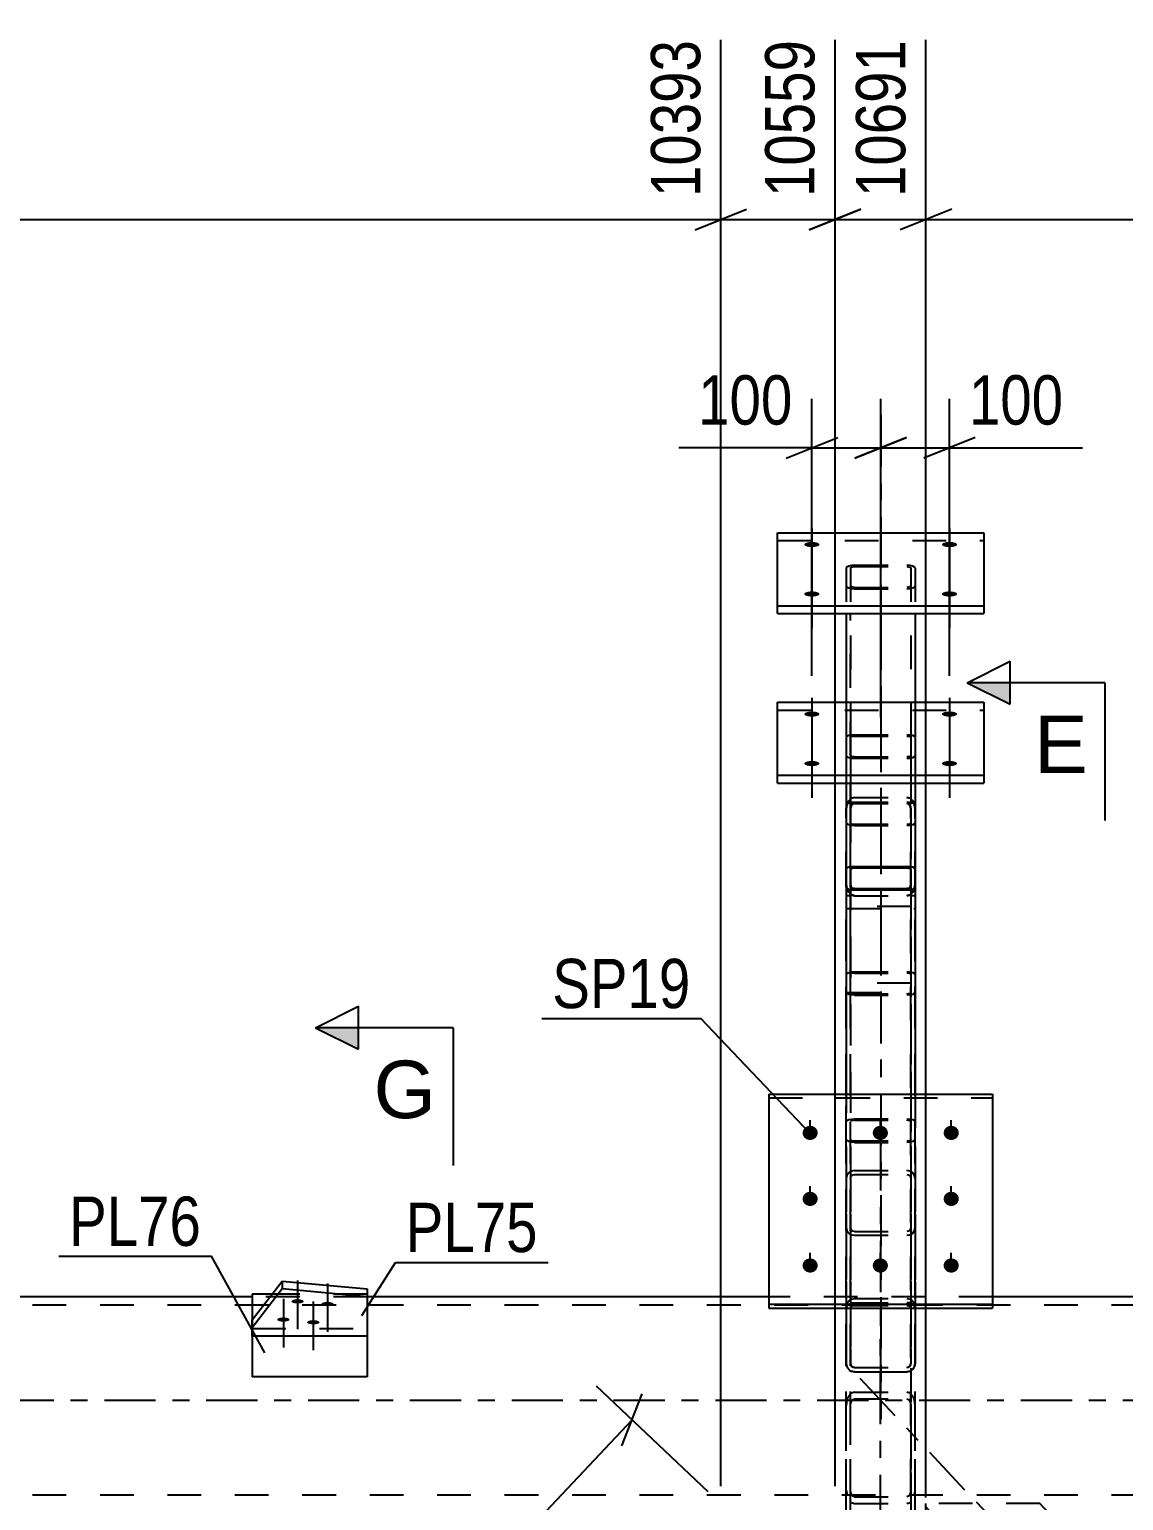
# Model space of a CAD drawing. Header units: millimetres. Extents: x -136 to 1053, y -541 to 300.
# Drawn here: x 333.7 to 397.3, y -5.8 to 79.6 of the extents above; entities that cross this region are included whole.
import ezdxf

# ---------------------------------------------------------------- set-up
doc = ezdxf.new("R2010")
doc.units = ezdxf.units.MM
doc.linetypes.add('DXK_LINE_DOT2', pattern=[3.9198, 1.9599, -1.9599])
doc.linetypes.add('DXK_LINE_DOT3', pattern=[5.9187, 2.979, -0.9799, 0.9799, -0.9799])
doc.styles.add('Arial', font='arial.ttf', dxfattribs={"height": 0.2})
doc.styles.add('Arial Narrow', font='ARIALN.TTF', dxfattribs={"height": 0.2})

# ---------------------------------------------------------------- blocks, each defined once
blk = doc.blocks.new('Part-335479020-4044 - 3964')
at = {"color": 7, "linetype": 'DXK_LINE_DOT3'}
blk.add_line((383.199, -131.6), (383.199, 4), dxfattribs=at)
blk = doc.blocks.new('Part-335479020-9575 - 3964')
at = {"color": 7, "linetype": 'DXK_LINE_DOT3'}
blk.add_line((383.21, 57.226), (383.21, 24.666), dxfattribs=at)
at = {"color": 7, "linetype": 'DXK_LINE_DOT2'}
for p, q in [((381.247, 48.408), (381.21, 48.346)), ((381.21, 48.346), (381.21, 33.547)), ((381.351, 48.462), (381.247, 48.408)), ((381.506, 48.497), (381.351, 48.462)), ((381.45, 48.346), (381.468, 48.377)), ((381.45, 48.346), (381.45, 33.547)), ((381.468, 48.377), (381.52, 48.404)), ((381.69, 48.51), (381.506, 48.497)), ((381.52, 48.404), (381.598, 48.421)), ((381.598, 48.421), (381.69, 48.428)), ((381.69, 48.51), (384.73, 48.51)), ((381.69, 48.428), (384.73, 48.428)), ((384.914, 48.497), (384.73, 48.51)), ((384.73, 48.428), (384.822, 48.421)), ((384.822, 48.421), (384.9, 48.404)), ((384.9, 48.404), (384.952, 48.377)), ((385.069, 48.462), (384.914, 48.497)), ((384.952, 48.377), (384.97, 48.346)), ((384.97, 48.346), (384.97, 45.704)), ((384.97, 48.346), (384.97, 33.547)), ((385.173, 48.408), (385.069, 48.462)), ((385.21, 48.346), (385.173, 48.408)), ((385.21, 48.346), (385.21, 33.547)), ((381.21, 47.308), (381.247, 47.245)), ((381.247, 47.245), (381.351, 47.192)), ((381.351, 47.192), (381.506, 47.157)), ((381.468, 47.277), (381.45, 47.308)), ((381.52, 47.25), (381.468, 47.277)), ((381.506, 47.157), (381.69, 47.144)), ((381.598, 47.232), (381.52, 47.25)), ((381.69, 47.226), (381.598, 47.232)), ((381.69, 47.226), (384.73, 47.226)), ((381.69, 47.144), (384.73, 47.144)), ((384.822, 47.232), (384.73, 47.226)), ((384.73, 47.144), (384.914, 47.157)), ((384.9, 47.25), (384.822, 47.232)), ((384.952, 47.277), (384.9, 47.25)), ((384.914, 47.157), (385.069, 47.192)), ((384.97, 47.308), (384.952, 47.277)), ((385.069, 47.192), (385.173, 47.245)), ((385.173, 47.245), (385.21, 47.308)), ((381.45, 33.547), (381.45, 45.704)), ((381.21, 40.547), (381.21, 33.547)), ((385.21, 40.547), (385.21, 33.547)), ((381.21, 34.584), (381.247, 34.647)), ((381.247, 34.647), (381.351, 34.7)), ((381.351, 34.7), (381.506, 34.736)), ((381.468, 34.616), (381.45, 34.584)), ((381.52, 34.642), (381.468, 34.616)), ((381.506, 34.736), (381.69, 34.748)), ((381.598, 34.66), (381.52, 34.642)), ((381.69, 34.666), (381.598, 34.66)), ((381.69, 34.748), (384.73, 34.748)), ((381.69, 34.666), (384.73, 34.666)), ((384.73, 34.748), (384.914, 34.736)), ((384.822, 34.66), (384.73, 34.666)), ((384.9, 34.642), (384.822, 34.66)), ((384.952, 34.616), (384.9, 34.642)), ((384.914, 34.736), (385.069, 34.7)), ((384.97, 34.584), (384.952, 34.616)), ((385.069, 34.7), (385.174, 34.647)), ((385.174, 34.647), (385.21, 34.584)), ((381.247, 33.484), (381.21, 33.547)), ((381.351, 33.431), (381.247, 33.484)), ((381.506, 33.395), (381.351, 33.431)), ((381.45, 33.547), (381.468, 33.515)), ((381.468, 33.515), (381.52, 33.489)), ((381.69, 33.383), (381.506, 33.395)), ((381.52, 33.489), (381.598, 33.471)), ((381.598, 33.471), (381.69, 33.465)), ((381.69, 33.465), (384.73, 33.465)), ((381.69, 33.383), (384.73, 33.383)), ((384.73, 33.465), (384.822, 33.471)), ((384.914, 33.395), (384.73, 33.383)), ((384.822, 33.471), (384.9, 33.489)), ((384.9, 33.489), (384.952, 33.515)), ((385.069, 33.431), (384.914, 33.395)), ((384.952, 33.515), (384.97, 33.547)), ((385.174, 33.484), (385.069, 33.431)), ((385.21, 33.547), (385.174, 33.484))]:
    blk.add_line(p, q, dxfattribs=at)
at = {"color": 2, "linetype": 'Continuous'}
for p, q in [((381.21, 45.704), (381.21, 40.547)), ((385.21, 45.704), (385.21, 40.547))]:
    blk.add_line(p, q, dxfattribs=at)
blk = doc.blocks.new('Part-335479020-4213 - 3964')
at = {"color": 2, "linetype": 'Continuous'}
for p, q in [((376.71, 17.788), (389.71, 17.788)), ((376.71, 17.788), (376.71, 5.353)), ((389.71, 17.788), (389.71, 5.353)), ((376.71, 5.572), (389.71, 5.572)), ((376.71, 5.353), (389.71, 5.353))]:
    blk.add_line(p, q, dxfattribs=at)
at = {"color": 7, "linetype": 'DXK_LINE_DOT2'}
blk.add_line((376.71, 17.569), (389.71, 17.569), dxfattribs=at)
blk = doc.blocks.new('Part-335479020-4099 - 3964')
at = {"color": 7, "linetype": 'DXK_LINE_DOT3'}
blk.add_line((381.991, 1.285), (448.238, -69.158), dxfattribs=at)
at = {"color": 2, "linetype": 'Continuous'}
for p, q in [((385.839, -6.661), (385.839, -6)), ((439.575, -63.8), (385.839, -6.661)), ((443.199, -59.946), (392.466, -6)), ((442.76, -60.414), (439.575, -63.8)), ((443.071, -60.083), (442.76, -60.414)), ((443.199, -59.946), (443.071, -60.083))]:
    blk.add_line(p, q, dxfattribs=at)
at = {"color": 7, "linetype": 'DXK_LINE_DOT2'}
for p, q in [((392.466, -6), (385.839, -6)), ((439.795, -63.566), (385.839, -6.194)), ((442.98, -60.18), (392.027, -6)), ((442.928, -60.235), (442.76, -60.414)), ((443.071, -60.083), (442.98, -60.18)), ((439.795, -63.566), (439.812, -63.549))]:
    blk.add_line(p, q, dxfattribs=at)
blk = doc.blocks.new('Part-335479020-4215 - 3964')
at = {"color": 7, "linetype": 'DXK_LINE_DOT3'}
blk.add_line((383.21, 35.585), (383.21, -1.101), dxfattribs=at)
at = {"color": 7, "linetype": 'DXK_LINE_DOT2'}
for p, q in [((381.21, 34.335), (381.247, 34.598)), ((381.21, 34.335), (381.21, 2.157)), ((381.247, 34.598), (381.351, 34.82)), ((381.351, 34.82), (381.506, 34.969)), ((381.468, 34.467), (381.45, 34.335)), ((381.45, 34.335), (381.45, 2.157)), ((381.52, 34.578), (381.468, 34.467)), ((381.506, 34.969), (381.69, 35.021)), ((381.598, 34.652), (381.52, 34.578)), ((381.69, 34.678), (381.598, 34.652)), ((381.69, 35.021), (384.73, 35.021)), ((381.69, 34.678), (384.73, 34.678)), ((384.73, 35.021), (384.914, 34.969)), ((384.822, 34.652), (384.73, 34.678)), ((384.9, 34.578), (384.822, 34.652)), ((384.952, 34.467), (384.9, 34.578)), ((384.914, 34.969), (385.069, 34.82)), ((384.97, 34.335), (384.952, 34.467)), ((384.97, 34.335), (384.97, 2.157)), ((385.069, 34.82), (385.173, 34.598)), ((385.173, 34.598), (385.21, 34.335)), ((385.21, 34.335), (385.21, 2.157)), ((381.247, 29.731), (381.21, 29.994)), ((381.45, 29.994), (381.468, 29.863)), ((384.952, 29.863), (384.97, 29.994)), ((385.21, 29.994), (385.173, 29.731)), ((381.351, 29.509), (381.247, 29.731)), ((381.506, 29.36), (381.351, 29.509)), ((381.468, 29.863), (381.52, 29.751)), ((381.69, 29.308), (381.506, 29.36)), ((381.52, 29.751), (381.598, 29.677)), ((381.598, 29.677), (381.69, 29.651)), ((381.69, 29.651), (384.73, 29.651)), ((381.69, 29.308), (384.73, 29.308)), ((384.73, 29.651), (384.822, 29.677)), ((384.914, 29.36), (384.73, 29.308)), ((384.822, 29.677), (384.9, 29.751)), ((384.9, 29.751), (384.952, 29.863)), ((385.069, 29.509), (384.914, 29.36)), ((385.173, 29.731), (385.069, 29.509)), ((381.21, 5.321), (381.239, 5.447)), ((381.239, 5.447), (381.247, 5.472)), ((381.247, 5.472), (381.351, 5.579)), ((381.351, 5.579), (381.506, 5.649)), ((381.45, 5.321), (381.468, 5.399)), ((381.468, 5.399), (381.505, 5.447)), ((381.505, 5.447), (381.52, 5.462)), ((381.506, 5.649), (381.69, 5.666)), ((381.52, 5.462), (381.598, 5.498)), ((381.598, 5.498), (381.69, 5.511)), ((381.69, 5.666), (384.73, 5.666)), ((381.69, 5.511), (384.73, 5.511)), ((384.914, 5.649), (384.73, 5.666)), ((384.73, 5.511), (384.822, 5.498)), ((384.822, 5.498), (384.9, 5.462)), ((384.915, 5.447), (384.9, 5.462)), ((385.069, 5.579), (384.914, 5.649)), ((384.952, 5.399), (384.915, 5.447)), ((384.97, 5.321), (384.952, 5.399)), ((385.173, 5.472), (385.069, 5.579)), ((385.181, 5.447), (385.173, 5.472)), ((385.21, 5.321), (385.181, 5.447)), ((381.21, 2.157), (381.247, 1.962)), ((381.468, 2.06), (381.45, 2.157)), ((381.52, 1.977), (381.468, 2.06)), ((381.598, 1.921), (381.52, 1.977)), ((381.69, 1.902), (381.598, 1.921)), ((381.69, 1.902), (384.73, 1.902)), ((384.822, 1.921), (384.73, 1.902)), ((384.9, 1.977), (384.822, 1.921)), ((384.952, 2.06), (384.9, 1.977)), ((384.97, 2.157), (384.952, 2.06)), ((385.173, 1.962), (385.21, 2.157)), ((381.506, 1.685), (381.69, 1.647)), ((381.69, 1.647), (384.73, 1.647)), ((384.73, 1.647), (384.914, 1.685))]:
    blk.add_line(p, q, dxfattribs=at)
for centre, start, end in [((381.711, 2.138), 200.75832, 245.68005), ((384.709, 2.138), 294.31995, 339.24168)]:
    blk.add_arc(centre, 0.496, start, end, dxfattribs=at)
blk = doc.blocks.new('Part-335479020-4226 - 3964')
at = {"color": 7, "linetype": 'DXK_LINE_DOT2'}
for p, q in [((381.247, 34.598), (381.21, 34.335)), ((381.21, -103.377), (381.21, 34.335)), ((381.351, 34.82), (381.247, 34.598)), ((381.506, 34.969), (381.351, 34.82)), ((381.45, 34.335), (381.468, 34.467)), ((381.45, -103.377), (381.45, 34.335)), ((381.468, 34.467), (381.52, 34.578)), ((381.69, 35.021), (381.506, 34.969)), ((381.52, 34.578), (381.598, 34.652)), ((381.598, 34.652), (381.69, 34.678)), ((381.69, 35.021), (384.73, 35.021)), ((381.69, 34.678), (384.73, 34.678)), ((384.914, 34.969), (384.73, 35.021)), ((384.73, 34.678), (384.822, 34.652)), ((384.822, 34.652), (384.9, 34.578)), ((384.9, 34.578), (384.952, 34.467)), ((385.069, 34.82), (384.914, 34.969)), ((384.952, 34.467), (384.97, 34.335)), ((384.97, -103.377), (384.97, 34.335)), ((385.173, 34.598), (385.069, 34.82)), ((385.21, 34.335), (385.173, 34.598)), ((385.21, -103.377), (385.21, 34.335)), ((381.21, 29.994), (381.247, 29.731)), ((381.468, 29.863), (381.45, 29.994)), ((384.97, 29.994), (384.952, 29.863)), ((385.173, 29.731), (385.21, 29.994)), ((381.247, 29.731), (381.351, 29.509)), ((381.351, 29.509), (381.506, 29.36)), ((381.52, 29.751), (381.468, 29.863)), ((381.506, 29.36), (381.69, 29.308)), ((381.598, 29.677), (381.52, 29.751)), ((381.69, 29.651), (381.598, 29.677)), ((381.69, 29.651), (384.73, 29.651)), ((381.69, 29.308), (384.73, 29.308)), ((384.822, 29.677), (384.73, 29.651)), ((384.73, 29.308), (384.914, 29.36)), ((384.9, 29.751), (384.822, 29.677)), ((384.952, 29.863), (384.9, 29.751)), ((384.914, 29.36), (385.069, 29.509)), ((385.069, 29.509), (385.173, 29.731))]:
    blk.add_line(p, q, dxfattribs=at)
blk = doc.blocks.new('Part-335479020-4231 - 3964')
at = {"color": 7, "linetype": 'DXK_LINE_DOT3'}
blk.add_line((383.21, 0.355), (383.21, 14.881), dxfattribs=at)
at = {"color": 7, "linetype": 'DXK_LINE_DOT2'}
for p, q in [((381.247, 13.062), (381.21, 12.889)), ((381.21, 12.889), (381.21, 5.353)), ((381.351, 13.208), (381.247, 13.062)), ((381.506, 13.306), (381.351, 13.208)), ((381.45, 12.889), (381.468, 12.975)), ((381.45, 12.889), (381.45, 2.157)), ((381.468, 12.975), (381.52, 13.049)), ((381.69, 13.34), (381.506, 13.306)), ((381.52, 13.049), (381.598, 13.097)), ((381.598, 13.097), (381.69, 13.115)), ((381.69, 13.34), (384.73, 13.34)), ((381.69, 13.115), (384.73, 13.115)), ((384.914, 13.306), (384.73, 13.34)), ((384.73, 13.115), (384.822, 13.097)), ((384.822, 13.097), (384.9, 13.049)), ((384.9, 13.049), (384.952, 12.975)), ((385.069, 13.208), (384.914, 13.306)), ((384.952, 12.975), (384.97, 12.889)), ((384.97, 12.889), (384.97, 2.157)), ((385.173, 13.062), (385.069, 13.208)), ((385.21, 12.889), (385.173, 13.062)), ((385.21, 12.889), (385.21, 5.353)), ((381.21, 10.032), (381.247, 9.86)), ((381.247, 9.86), (381.351, 9.713)), ((381.351, 9.713), (381.506, 9.616)), ((381.468, 9.946), (381.45, 10.032)), ((381.52, 9.873), (381.468, 9.946)), ((381.506, 9.616), (381.69, 9.581)), ((381.598, 9.824), (381.52, 9.873)), ((381.69, 9.807), (381.598, 9.824)), ((381.69, 9.807), (384.73, 9.807)), ((381.69, 9.581), (384.73, 9.581)), ((384.822, 9.824), (384.73, 9.807)), ((384.73, 9.581), (384.914, 9.616)), ((384.9, 9.873), (384.822, 9.824)), ((384.952, 9.946), (384.9, 9.873)), ((384.914, 9.616), (385.069, 9.713)), ((384.97, 10.032), (384.952, 9.946)), ((385.069, 9.713), (385.173, 9.86)), ((385.173, 9.86), (385.21, 10.032)), ((381.21, 5.392), (381.247, 5.588)), ((381.468, 5.49), (381.45, 5.392)), ((381.52, 5.573), (381.468, 5.49)), ((381.506, 5.864), (381.69, 5.903)), ((381.598, 5.628), (381.52, 5.573)), ((381.69, 5.648), (381.598, 5.628)), ((381.69, 5.903), (384.73, 5.903)), ((381.69, 5.648), (384.73, 5.648)), ((384.73, 5.903), (384.914, 5.864)), ((384.822, 5.628), (384.73, 5.648)), ((384.9, 5.573), (384.822, 5.628)), ((384.952, 5.49), (384.9, 5.573)), ((384.97, 5.392), (384.952, 5.49)), ((385.173, 5.588), (385.21, 5.392)), ((381.45, 2.157), (381.468, 2.06)), ((381.468, 2.06), (381.52, 1.977)), ((381.52, 1.977), (381.598, 1.921)), ((381.598, 1.921), (381.69, 1.902)), ((381.69, 1.902), (384.73, 1.902)), ((384.73, 1.902), (384.822, 1.921)), ((384.822, 1.921), (384.9, 1.977)), ((384.9, 1.977), (384.952, 2.06)), ((384.952, 2.06), (384.97, 2.157))]:
    blk.add_line(p, q, dxfattribs=at)
at = {"color": 2, "linetype": 'Continuous'}
for p, q in [((381.21, 5.353), (381.21, 2.157)), ((385.21, 5.353), (385.21, 2.157)), ((381.247, 1.962), (381.21, 2.157)), ((385.21, 2.157), (385.173, 1.962)), ((381.69, 1.647), (381.506, 1.685)), ((381.69, 1.647), (384.73, 1.647)), ((384.914, 1.685), (384.73, 1.647))]:
    blk.add_line(p, q, dxfattribs=at)
at = {"color": 7, "linetype": 'DXK_LINE_DOT2'}
for centre, start, end in [((381.711, 5.412), 114.31996, 159.24168), ((384.709, 5.412), 20.75832, 65.68004)]:
    blk.add_arc(centre, 0.496, start, end, dxfattribs=at)
at = {"color": 2, "linetype": 'Continuous'}
for centre, start, end in [((381.711, 2.138), 200.75832, 245.68004), ((384.709, 2.138), 294.31996, 339.24168)]:
    blk.add_arc(centre, 0.496, start, end, dxfattribs=at)
blk = doc.blocks.new('Part-335479020-9576 - 3964')
at = {"color": 2, "linetype": 'Continuous'}
for p, q in [((377.21, 45.704), (377.21, 50.397)), ((377.21, 50.397), (389.21, 50.397)), ((389.21, 50.397), (389.21, 45.704)), ((377.21, 46.155), (389.21, 46.155)), ((377.21, 45.704), (389.21, 45.704))]:
    blk.add_line(p, q, dxfattribs=at)
at = {"color": 7, "linetype": 'DXK_LINE_DOT2'}
blk.add_line((377.21, 49.946), (389.21, 49.946), dxfattribs=at)
blk = doc.blocks.new('Part-335479020-9571 - 3964')
at = {"color": 7, "linetype": 'DXK_LINE_DOT3'}
blk.add_line((383.21, 47.376), (383.21, 14.816), dxfattribs=at)
at = {"color": 7, "linetype": 'DXK_LINE_DOT2'}
for p, q in [((381.247, 38.558), (381.21, 38.496)), ((381.21, 38.496), (381.21, 23.697)), ((381.351, 38.611), (381.247, 38.558)), ((381.506, 38.647), (381.351, 38.611)), ((381.45, 38.496), (381.468, 38.527)), ((381.45, 38.496), (381.45, 23.697)), ((381.468, 38.527), (381.52, 38.554)), ((381.69, 38.659), (381.506, 38.647)), ((381.52, 38.554), (381.598, 38.571)), ((381.598, 38.571), (381.69, 38.578)), ((381.69, 38.659), (384.73, 38.659)), ((381.69, 38.578), (384.73, 38.578)), ((384.914, 38.647), (384.73, 38.659)), ((384.73, 38.578), (384.822, 38.571)), ((384.822, 38.571), (384.9, 38.554)), ((384.9, 38.554), (384.952, 38.527)), ((385.069, 38.611), (384.914, 38.647)), ((384.952, 38.527), (384.97, 38.496)), ((384.97, 38.496), (384.97, 37.319)), ((385.173, 38.558), (385.069, 38.611)), ((385.21, 38.496), (385.173, 38.558)), ((385.21, 38.496), (385.21, 23.697)), ((381.21, 37.458), (381.247, 37.395)), ((381.247, 37.395), (381.351, 37.342)), ((381.351, 37.342), (381.506, 37.307)), ((381.468, 37.427), (381.45, 37.458)), ((381.52, 37.4), (381.468, 37.427)), ((381.506, 37.307), (381.69, 37.294)), ((381.598, 37.382), (381.52, 37.4)), ((381.69, 37.376), (381.598, 37.382)), ((381.69, 37.376), (384.73, 37.376)), ((381.69, 37.294), (384.73, 37.294)), ((384.822, 37.382), (384.73, 37.376)), ((384.73, 37.294), (384.914, 37.307)), ((384.9, 37.4), (384.822, 37.382)), ((384.952, 37.427), (384.9, 37.4)), ((384.914, 37.307), (385.069, 37.342)), ((384.97, 37.458), (384.952, 37.427)), ((384.97, 37.319), (384.97, 23.697)), ((385.069, 37.342), (385.173, 37.395)), ((385.173, 37.395), (385.21, 37.458)), ((381.45, 23.697), (381.45, 35.854)), ((381.21, 30.844), (381.21, 23.697)), ((385.21, 30.844), (385.21, 23.697)), ((381.21, 24.734), (381.247, 24.797)), ((381.247, 24.797), (381.351, 24.85)), ((381.351, 24.85), (381.506, 24.886)), ((381.52, 24.792), (381.468, 24.766)), ((381.506, 24.886), (381.69, 24.898)), ((381.598, 24.81), (381.52, 24.792)), ((381.69, 24.816), (381.598, 24.81)), ((381.69, 24.898), (384.73, 24.898)), ((381.69, 24.816), (384.73, 24.816)), ((384.73, 24.898), (384.914, 24.886)), ((384.822, 24.81), (384.73, 24.816)), ((384.9, 24.792), (384.822, 24.81)), ((384.952, 24.766), (384.9, 24.792)), ((384.914, 24.886), (385.069, 24.85)), ((385.069, 24.85), (385.174, 24.797)), ((385.174, 24.797), (385.21, 24.734)), ((381.468, 24.766), (381.45, 24.734)), ((384.97, 24.734), (384.952, 24.766)), ((381.247, 23.634), (381.21, 23.697)), ((381.351, 23.581), (381.247, 23.634)), ((381.506, 23.545), (381.351, 23.581)), ((381.45, 23.697), (381.468, 23.665)), ((381.468, 23.665), (381.52, 23.639)), ((381.69, 23.533), (381.506, 23.545)), ((381.52, 23.639), (381.598, 23.621)), ((381.598, 23.621), (381.69, 23.615)), ((381.69, 23.615), (384.73, 23.615)), ((381.69, 23.533), (384.73, 23.533)), ((384.73, 23.615), (384.822, 23.621)), ((384.914, 23.545), (384.73, 23.533)), ((384.822, 23.621), (384.9, 23.639)), ((384.9, 23.639), (384.952, 23.665)), ((385.069, 23.581), (384.914, 23.545)), ((384.952, 23.665), (384.97, 23.697)), ((385.174, 23.634), (385.069, 23.581)), ((385.21, 23.697), (385.174, 23.634))]:
    blk.add_line(p, q, dxfattribs=at)
at = {"color": 2, "linetype": 'Continuous'}
for p, q in [((381.21, 35.854), (381.21, 30.844)), ((385.21, 35.854), (385.21, 30.844))]:
    blk.add_line(p, q, dxfattribs=at)
blk = doc.blocks.new('Part-335479020-4304 - 3964')
at = {"color": 2, "linetype": 'Continuous'}
for p, q in [((346.676, 6), (179.743, 6)), ((376.71, 6), (353.361, 6)), ((413.058, 6), (389.71, 6))]:
    blk.add_line(p, q, dxfattribs=at)
at = {"color": 7, "linetype": 'DXK_LINE_DOT2'}
for p, q in [((353.361, 6), (346.676, 6)), ((389.71, 6), (376.71, 6)), ((637.699, 5.52), (12.56, 5.52)), ((637.699, -5.52), (12.56, -5.52))]:
    blk.add_line(p, q, dxfattribs=at)
at = {"color": 7, "linetype": 'DXK_LINE_DOT3'}
blk.add_line((12.56, 0), (637.699, 0), dxfattribs=at)
blk = doc.blocks.new('Bolt-335479020-4426 - 3964')
at = {"linetype": 'Continuous'}
for points in [[(379.11, 15.119), (379.019, 15.128), (378.931, 15.155), (378.851, 15.198), (378.783, 15.256), (378.729, 15.326), (378.692, 15.405), (378.672, 15.489), (378.672, 15.576), (378.692, 15.66), (378.729, 15.739), (378.783, 15.809), (378.851, 15.867), (378.931, 15.91), (379.019, 15.937), (379.11, 15.946), (379.201, 15.937), (379.289, 15.91), (379.369, 15.867), (379.437, 15.809), (379.491, 15.739), (379.528, 15.66), (379.548, 15.576), (379.548, 15.489), (379.528, 15.405), (379.491, 15.326), (379.437, 15.256), (379.369, 15.198), (379.289, 15.155), (379.201, 15.128)], [(383.19, 15.119), (383.099, 15.128), (383.011, 15.155), (382.931, 15.198), (382.863, 15.256), (382.809, 15.326), (382.772, 15.405), (382.752, 15.489), (382.752, 15.576), (382.772, 15.66), (382.809, 15.739), (382.863, 15.809), (382.931, 15.867), (383.011, 15.91), (383.099, 15.937), (383.19, 15.946), (383.281, 15.937), (383.369, 15.91), (383.449, 15.867), (383.517, 15.809), (383.571, 15.739), (383.608, 15.66), (383.628, 15.576), (383.628, 15.489), (383.608, 15.405), (383.571, 15.326), (383.517, 15.256), (383.449, 15.198), (383.369, 15.155), (383.281, 15.128)], [(387.31, 15.119), (387.219, 15.128), (387.131, 15.155), (387.051, 15.198), (386.983, 15.256), (386.929, 15.326), (386.892, 15.405), (386.872, 15.489), (386.872, 15.576), (386.892, 15.66), (386.929, 15.739), (386.983, 15.809), (387.051, 15.867), (387.131, 15.91), (387.219, 15.937), (387.31, 15.946), (387.401, 15.937), (387.489, 15.91), (387.569, 15.867), (387.637, 15.809), (387.691, 15.739), (387.728, 15.66), (387.748, 15.576), (387.748, 15.489), (387.728, 15.405), (387.691, 15.326), (387.637, 15.256), (387.569, 15.198), (387.489, 15.155), (387.401, 15.128)], [(379.11, 11.285), (379.019, 11.294), (378.931, 11.321), (378.851, 11.364), (378.783, 11.422), (378.729, 11.492), (378.692, 11.571), (378.672, 11.655), (378.672, 11.742), (378.692, 11.826), (378.729, 11.905), (378.783, 11.975), (378.851, 12.033), (378.931, 12.076), (379.019, 12.103), (379.11, 12.112), (379.201, 12.103), (379.289, 12.076), (379.369, 12.033), (379.437, 11.975), (379.491, 11.905), (379.528, 11.826), (379.548, 11.742), (379.548, 11.655), (379.528, 11.571), (379.491, 11.492), (379.437, 11.422), (379.369, 11.364), (379.289, 11.321), (379.201, 11.294)], [(387.31, 11.285), (387.219, 11.294), (387.131, 11.321), (387.051, 11.364), (386.983, 11.422), (386.929, 11.492), (386.892, 11.571), (386.872, 11.655), (386.872, 11.742), (386.892, 11.826), (386.929, 11.905), (386.983, 11.975), (387.051, 12.033), (387.131, 12.076), (387.219, 12.103), (387.31, 12.112), (387.401, 12.103), (387.489, 12.076), (387.569, 12.033), (387.637, 11.975), (387.691, 11.905), (387.728, 11.826), (387.748, 11.742), (387.748, 11.655), (387.728, 11.571), (387.691, 11.492), (387.637, 11.422), (387.569, 11.364), (387.489, 11.321), (387.401, 11.294)], [(379.11, 7.413), (379.019, 7.422), (378.931, 7.449), (378.851, 7.492), (378.783, 7.55), (378.729, 7.62), (378.692, 7.699), (378.672, 7.784), (378.672, 7.87), (378.692, 7.955), (378.729, 8.034), (378.783, 8.104), (378.851, 8.161), (378.931, 8.205), (379.019, 8.231), (379.11, 8.24), (379.201, 8.231), (379.289, 8.205), (379.369, 8.161), (379.437, 8.104), (379.491, 8.034), (379.528, 7.955), (379.548, 7.87), (379.548, 7.784), (379.528, 7.699), (379.491, 7.62), (379.437, 7.55), (379.369, 7.492), (379.289, 7.449), (379.201, 7.422)], [(383.19, 7.413), (383.099, 7.422), (383.011, 7.449), (382.931, 7.492), (382.863, 7.55), (382.809, 7.62), (382.772, 7.699), (382.752, 7.784), (382.752, 7.87), (382.772, 7.955), (382.809, 8.034), (382.863, 8.104), (382.931, 8.161), (383.011, 8.205), (383.099, 8.231), (383.19, 8.24), (383.281, 8.231), (383.369, 8.205), (383.449, 8.161), (383.517, 8.104), (383.571, 8.034), (383.608, 7.955), (383.628, 7.87), (383.628, 7.784), (383.608, 7.699), (383.571, 7.62), (383.517, 7.55), (383.449, 7.492), (383.369, 7.449), (383.281, 7.422)], [(387.31, 7.413), (387.219, 7.422), (387.131, 7.449), (387.051, 7.492), (386.983, 7.55), (386.929, 7.62), (386.892, 7.699), (386.872, 7.784), (386.872, 7.87), (386.892, 7.955), (386.929, 8.034), (386.983, 8.104), (387.051, 8.161), (387.131, 8.205), (387.219, 8.231), (387.31, 8.24), (387.401, 8.231), (387.489, 8.205), (387.569, 8.161), (387.637, 8.104), (387.691, 8.034), (387.728, 7.955), (387.748, 7.87), (387.748, 7.784), (387.728, 7.699), (387.691, 7.62), (387.637, 7.55), (387.569, 7.492), (387.489, 7.449), (387.401, 7.422)]]:
    blk.add_hatch(color=1, dxfattribs=at).paths.add_polyline_path(points)
at = {"color": 1, "linetype": 'Continuous'}
for p, q in [((379.11, 15.136), (379.11, 16.271)), ((383.19, 15.136), (383.19, 16.271)), ((387.31, 15.136), (387.31, 16.271)), ((379.11, 11.302), (379.11, 12.437)), ((387.31, 11.302), (387.31, 12.437)), ((379.11, 7.43), (379.11, 8.566)), ((383.19, 7.43), (383.19, 8.566)), ((387.31, 7.43), (387.31, 8.566))]:
    blk.add_line(p, q, dxfattribs=at)
blk = doc.blocks.new('Part-335479020-4419 - 3964')
at = {"color": 2, "linetype": 'Continuous'}
for p, q in [((346.676, 4.666), (348.424, 6.913)), ((348.424, 6.913), (353.361, 6.463)), ((348.424, 6.913), (348.424, 6.462)), ((348.424, 6.462), (346.676, 4.214)), ((353.361, 6.012), (348.424, 6.462)), ((353.361, 6.463), (353.361, 3.717)), ((346.676, 3.717), (346.676, 4.666)), ((353.361, 3.717), (346.676, 3.717))]:
    blk.add_line(p, q, dxfattribs=at)
at = {"color": 7, "linetype": 'DXK_LINE_DOT2'}
blk.add_line((346.676, 4.168), (353.361, 4.168), dxfattribs=at)
blk = doc.blocks.new('Bolt-335479020-4444 - 3964')
at = {"linetype": 'Continuous'}
for points in [[(349.315, 5.867), (349.389, 5.864), (349.461, 5.856), (349.526, 5.844), (349.582, 5.826), (349.626, 5.806), (349.657, 5.782), (349.673, 5.757), (349.673, 5.731), (349.657, 5.706), (349.626, 5.682), (349.582, 5.662), (349.526, 5.644), (349.461, 5.632), (349.389, 5.624), (349.315, 5.621), (349.24, 5.624), (349.168, 5.632), (349.103, 5.644), (349.047, 5.662), (349.003, 5.682), (348.972, 5.706), (348.957, 5.731), (348.957, 5.757), (348.972, 5.782), (349.003, 5.806), (349.047, 5.826), (349.103, 5.844), (349.168, 5.856), (349.24, 5.864)], [(351.054, 5.709), (351.129, 5.706), (351.2, 5.698), (351.266, 5.685), (351.322, 5.668), (351.366, 5.647), (351.396, 5.624), (351.412, 5.599), (351.412, 5.573), (351.396, 5.548), (351.366, 5.524), (351.322, 5.503), (351.266, 5.486), (351.2, 5.473), (351.129, 5.465), (351.054, 5.463), (350.979, 5.465), (350.908, 5.473), (350.842, 5.486), (350.787, 5.503), (350.742, 5.524), (350.712, 5.548), (350.696, 5.573), (350.696, 5.599), (350.712, 5.624), (350.742, 5.647), (350.787, 5.668), (350.842, 5.685), (350.908, 5.698), (350.979, 5.706)], [(348.492, 4.809), (348.567, 4.807), (348.638, 4.799), (348.703, 4.786), (348.759, 4.769), (348.804, 4.748), (348.834, 4.724), (348.85, 4.699), (348.85, 4.673), (348.834, 4.648), (348.804, 4.625), (348.759, 4.604), (348.703, 4.587), (348.638, 4.574), (348.567, 4.566), (348.492, 4.563), (348.417, 4.566), (348.345, 4.574), (348.28, 4.587), (348.224, 4.604), (348.18, 4.625), (348.149, 4.648), (348.134, 4.673), (348.134, 4.699), (348.149, 4.724), (348.18, 4.748), (348.224, 4.769), (348.28, 4.786), (348.345, 4.799), (348.417, 4.807)], [(350.231, 4.651), (350.306, 4.648), (350.378, 4.641), (350.443, 4.628), (350.499, 4.61), (350.543, 4.59), (350.574, 4.566), (350.589, 4.541), (350.589, 4.515), (350.574, 4.49), (350.543, 4.466), (350.499, 4.446), (350.443, 4.428), (350.378, 4.416), (350.306, 4.408), (350.231, 4.405), (350.156, 4.408), (350.085, 4.416), (350.02, 4.428), (349.964, 4.446), (349.92, 4.466), (349.889, 4.49), (349.873, 4.515), (349.873, 4.541), (349.889, 4.566), (349.92, 4.59), (349.964, 4.61), (350.02, 4.628), (350.085, 4.641), (350.156, 4.648)]]:
    blk.add_hatch(color=1, dxfattribs=at).paths.add_polyline_path(points)
at = {"color": 1, "linetype": 'Continuous'}
for p, q in [((349.315, 6.947), (349.315, 4.128)), ((351.054, 6.789), (351.054, 3.969)), ((348.492, 5.889), (348.492, 3.07)), ((350.231, 5.731), (350.231, 2.912))]:
    blk.add_line(p, q, dxfattribs=at)
blk = doc.blocks.new('Part-335479020-4452 - 3964')
at = {"color": 7, "linetype": 'DXK_LINE_DOT2'}
for p, q in [((381.21, -127.353), (381.21, 29.308)), ((381.45, 29.308), (381.21, 29.308)), ((381.45, -127.353), (381.45, 29.308)), ((384.97, 29.308), (384.97, -127.353)), ((385.21, 29.308), (384.97, 29.308)), ((385.21, -127.353), (385.21, 29.308)), ((381.21, 28.567), (385.21, 28.567)), ((384.97, 28.687), (381.45, 28.687)), ((384.97, 24.232), (381.45, 24.232)), ((381.21, 23.696), (385.21, 23.696))]:
    blk.add_line(p, q, dxfattribs=at)
blk = doc.blocks.new('Part-335479020-4468 - 3964')
at = {"color": 2, "linetype": 'Continuous'}
for p, q in [((347.835, 6.155), (346.676, 6.155)), ((346.676, 6.155), (346.676, 4.666)), ((346.676, 3.717), (346.676, 1.355)), ((353.361, 3.717), (353.361, 1.355)), ((353.361, 1.355), (346.676, 1.355))]:
    blk.add_line(p, q, dxfattribs=at)
at = {"color": 7, "linetype": 'DXK_LINE_DOT2'}
for p, q in [((353.361, 6.155), (347.835, 6.155)), ((353.361, 6.155), (353.361, 3.717)), ((346.676, 4.666), (346.676, 3.717))]:
    blk.add_line(p, q, dxfattribs=at)
blk = doc.blocks.new('Part-335479020-4478 - 3964')
at = {"color": 7, "linetype": 'DXK_LINE_DOT2'}
for p, q in [((381.69, 0.469), (381.506, 0.41)), ((381.598, 0.051), (381.69, 0.081)), ((381.69, 0.469), (384.73, 0.469)), ((381.69, 0.081), (384.73, 0.081)), ((384.914, 0.41), (384.73, 0.469)), ((384.73, 0.081), (384.822, 0.051)), ((381.247, -0.01), (381.21, -0.307)), ((381.21, -49.984), (381.21, -0.307)), ((381.45, -0.307), (381.468, -0.159)), ((381.45, -49.631), (381.45, -0.307)), ((384.952, -0.159), (384.97, -0.307)), ((384.97, -0.307), (384.97, -49.631)), ((385.21, -0.307), (385.173, -0.01)), ((385.21, -49.984), (385.21, -0.307)), ((381.21, -5.224), (381.233, -5.407)), ((381.233, -5.407), (381.247, -5.521)), ((381.468, -5.373), (381.45, -5.224)), ((381.506, -5.942), (381.69, -6.001)), ((381.69, -5.613), (381.598, -5.583)), ((381.69, -5.613), (384.73, -5.613)), ((384.822, -5.583), (384.73, -5.613)), ((384.73, -6.001), (384.914, -5.942)), ((384.97, -5.224), (384.952, -5.373)), ((385.173, -5.521), (385.188, -5.407)), ((385.188, -5.407), (385.21, -5.224)), ((381.69, -6.001), (384.73, -6.001)), ((381.506, -46.154), (381.351, -46.347)), ((381.69, -46.086), (381.506, -46.154)), ((384.73, -46.086), (381.69, -46.086)), ((384.914, -46.154), (384.73, -46.086)), ((385.069, -46.347), (384.914, -46.154)), ((381.247, -46.637), (381.21, -46.978)), ((381.351, -46.347), (381.247, -46.637)), ((381.45, -46.625), (381.468, -46.524)), ((381.468, -46.524), (381.506, -46.445)), ((381.506, -46.445), (381.52, -46.422)), ((381.598, -46.357), (381.52, -46.422)), ((381.69, -46.324), (381.598, -46.357)), ((384.73, -46.324), (381.69, -46.324)), ((384.822, -46.357), (384.73, -46.324)), ((384.9, -46.422), (384.822, -46.357)), ((384.914, -46.445), (384.9, -46.422)), ((384.952, -46.524), (384.914, -46.445)), ((384.97, -46.625), (384.952, -46.524)), ((385.173, -46.637), (385.069, -46.347)), ((385.21, -46.978), (385.173, -46.637)), ((381.21, -49.984), (381.247, -50.006)), ((381.247, -50.006), (381.351, -50.024)), ((381.351, -50.024), (381.506, -50.037)), ((381.468, -49.711), (381.45, -49.631)), ((381.506, -49.745), (381.468, -49.711)), ((381.52, -49.764), (381.506, -49.745)), ((381.506, -50.037), (381.69, -50.041)), ((381.52, -49.764), (381.598, -49.802)), ((381.598, -49.802), (381.69, -49.804)), ((381.69, -49.804), (384.73, -49.804)), ((381.69, -50.041), (384.73, -50.041)), ((384.73, -49.804), (384.822, -49.802)), ((384.73, -50.041), (384.914, -50.037)), ((384.822, -49.802), (384.9, -49.764)), ((384.914, -49.745), (384.9, -49.764)), ((384.952, -49.711), (384.914, -49.745)), ((384.914, -50.037), (385.069, -50.024)), ((384.97, -49.631), (384.952, -49.711)), ((385.069, -50.024), (385.173, -50.006)), ((385.173, -50.006), (385.21, -49.984))]:
    blk.add_line(p, q, dxfattribs=at)
for centre, radius, start, end in [((381.943, -0.151), 0.711, 127.9406, 168.60473), ((381.817, -0.229), 0.355, 127.9406, 168.60473), ((384.603, -0.229), 0.355, 11.39527, 52.0594), ((384.477, -0.151), 0.711, 11.39527, 52.0594), ((381.817, -5.303), 0.355, 191.39527, 232.0594), ((384.603, -5.303), 0.355, 307.9406, 348.60473)]:
    blk.add_arc(centre, radius, start, end, dxfattribs=at)
blk = doc.blocks.new('Part-335479020-9572 - 3964')
at = {"color": 2, "linetype": 'Continuous'}
for p, q in [((377.21, 35.854), (377.21, 40.547)), ((377.21, 40.547), (389.21, 40.547)), ((389.21, 40.547), (389.21, 35.854)), ((377.21, 36.305), (389.21, 36.305)), ((377.21, 35.854), (389.21, 35.854))]:
    blk.add_line(p, q, dxfattribs=at)
at = {"color": 7, "linetype": 'DXK_LINE_DOT2'}
blk.add_line((377.21, 40.096), (389.21, 40.096), dxfattribs=at)
blk = doc.blocks.new('Part-335479020-9579 - 3964')
at = {"color": 2, "linetype": 'Continuous'}
for p, q in [((381.247, 30.907), (381.21, 30.844)), ((381.21, 29.806), (381.21, 30.844)), ((381.351, 30.96), (381.247, 30.907)), ((381.506, 30.996), (381.351, 30.96)), ((381.45, 30.844), (381.468, 30.876)), ((381.45, 29.806), (381.45, 30.844)), ((381.468, 30.876), (381.52, 30.902)), ((381.69, 31.008), (381.506, 30.996)), ((381.52, 30.902), (381.598, 30.92)), ((381.598, 30.92), (381.69, 30.926)), ((381.69, 31.008), (384.73, 31.008)), ((381.69, 30.926), (384.73, 30.926)), ((384.914, 30.996), (384.73, 31.008)), ((384.73, 30.926), (384.822, 30.92)), ((384.822, 30.92), (384.9, 30.902)), ((384.9, 30.902), (384.952, 30.876)), ((385.069, 30.96), (384.914, 30.996)), ((384.952, 30.876), (384.97, 30.844)), ((384.97, 29.806), (384.97, 30.844)), ((385.173, 30.907), (385.069, 30.96)), ((385.21, 30.844), (385.173, 30.907)), ((385.21, 29.806), (385.21, 30.844)), ((381.21, 29.806), (381.21, 17.788)), ((381.21, 29.806), (381.247, 29.744)), ((381.247, 29.744), (381.351, 29.691)), ((381.351, 29.691), (381.506, 29.655)), ((381.468, 29.775), (381.45, 29.806)), ((381.52, 29.749), (381.468, 29.775)), ((381.506, 29.655), (381.69, 29.643)), ((381.598, 29.731), (381.52, 29.749)), ((381.69, 29.725), (381.598, 29.731)), ((381.69, 29.725), (384.73, 29.725)), ((381.69, 29.643), (384.73, 29.643)), ((384.822, 29.731), (384.73, 29.725)), ((384.73, 29.643), (384.914, 29.655)), ((384.9, 29.749), (384.822, 29.731)), ((384.952, 29.775), (384.9, 29.749)), ((384.914, 29.655), (385.069, 29.691)), ((384.97, 29.806), (384.952, 29.775)), ((385.069, 29.691), (385.173, 29.744)), ((385.173, 29.744), (385.21, 29.806)), ((385.21, 29.806), (385.21, 17.788))]:
    blk.add_line(p, q, dxfattribs=at)
at = {"color": 7, "linetype": 'DXK_LINE_DOT2'}
for p, q in [((381.21, 30.844), (381.21, 29.806)), ((381.45, 30.844), (381.45, 15.146)), ((384.97, 30.844), (384.97, 15.146)), ((385.21, 30.844), (385.21, 29.806)), ((381.21, 15.146), (381.21, 17.788)), ((385.21, 17.788), (385.21, 15.146)), ((381.21, 16.184), (381.247, 16.246)), ((381.247, 16.246), (381.351, 16.3)), ((381.351, 16.3), (381.506, 16.335)), ((381.52, 16.242), (381.468, 16.215)), ((381.506, 16.335), (381.69, 16.348)), ((381.598, 16.259), (381.52, 16.242)), ((381.69, 16.266), (381.598, 16.259)), ((381.69, 16.348), (384.73, 16.348)), ((381.69, 16.266), (384.73, 16.266)), ((384.73, 16.348), (384.914, 16.335)), ((384.822, 16.259), (384.73, 16.266)), ((384.9, 16.242), (384.822, 16.259)), ((384.952, 16.215), (384.9, 16.242)), ((384.914, 16.335), (385.069, 16.3)), ((385.069, 16.3), (385.174, 16.246)), ((385.174, 16.246), (385.21, 16.184)), ((381.468, 16.215), (381.45, 16.184)), ((384.97, 16.184), (384.952, 16.215)), ((381.247, 15.083), (381.21, 15.146)), ((381.351, 15.03), (381.247, 15.083)), ((381.506, 14.994), (381.351, 15.03)), ((381.45, 15.146), (381.468, 15.115)), ((381.468, 15.115), (381.52, 15.088)), ((381.69, 14.982), (381.506, 14.994)), ((381.52, 15.088), (381.598, 15.07)), ((381.598, 15.07), (381.69, 15.064)), ((381.69, 15.064), (384.73, 15.064)), ((381.69, 14.982), (384.73, 14.982)), ((384.73, 15.064), (384.822, 15.07)), ((384.914, 14.994), (384.73, 14.982)), ((384.822, 15.07), (384.9, 15.088)), ((384.9, 15.088), (384.952, 15.115)), ((385.069, 15.03), (384.914, 14.994)), ((384.952, 15.115), (384.97, 15.146)), ((385.174, 15.083), (385.069, 15.03)), ((385.21, 15.146), (385.174, 15.083))]:
    blk.add_line(p, q, dxfattribs=at)
blk = doc.blocks.new('Bolt-335479020-9583 - 3964')
at = {"linetype": 'Continuous'}
for points in [[(379.211, 39.713), (379.119, 39.716), (379.032, 39.726), (378.952, 39.741), (378.884, 39.762), (378.83, 39.788), (378.792, 39.817), (378.773, 39.847), (378.773, 39.879), (378.792, 39.91), (378.83, 39.938), (378.884, 39.964), (378.952, 39.985), (379.032, 40.001), (379.119, 40.01), (379.211, 40.014), (379.302, 40.01), (379.39, 40.001), (379.469, 39.985), (379.538, 39.964), (379.592, 39.938), (379.629, 39.91), (379.648, 39.879), (379.648, 39.847), (379.629, 39.817), (379.592, 39.788), (379.538, 39.762), (379.469, 39.741), (379.39, 39.726), (379.302, 39.716)], [(379.211, 36.839), (379.119, 36.842), (379.032, 36.852), (378.952, 36.867), (378.884, 36.889), (378.83, 36.914), (378.792, 36.943), (378.773, 36.974), (378.773, 37.005), (378.792, 37.036), (378.83, 37.065), (378.884, 37.09), (378.952, 37.111), (379.032, 37.127), (379.119, 37.137), (379.211, 37.14), (379.302, 37.137), (379.39, 37.127), (379.469, 37.111), (379.538, 37.09), (379.592, 37.065), (379.629, 37.036), (379.648, 37.005), (379.648, 36.974), (379.629, 36.943), (379.592, 36.914), (379.538, 36.889), (379.469, 36.867), (379.39, 36.852), (379.302, 36.842)]]:
    blk.add_hatch(color=1, dxfattribs=at).paths.add_polyline_path(points)
at = {"color": 1, "linetype": 'Continuous'}
for p, q in [((379.211, 40.803), (379.211, 37.871)), ((379.211, 37.929), (379.211, 34.997))]:
    blk.add_line(p, q, dxfattribs=at)
blk = doc.blocks.new('Bolt-335479020-9584 - 3964')
at = {"linetype": 'Continuous'}
for points in [[(387.211, 39.713), (387.119, 39.716), (387.032, 39.726), (386.952, 39.741), (386.884, 39.762), (386.83, 39.788), (386.792, 39.817), (386.773, 39.847), (386.773, 39.879), (386.792, 39.91), (386.83, 39.938), (386.884, 39.964), (386.952, 39.985), (387.032, 40.001), (387.119, 40.01), (387.211, 40.014), (387.302, 40.01), (387.39, 40.001), (387.469, 39.985), (387.538, 39.964), (387.592, 39.938), (387.629, 39.91), (387.648, 39.879), (387.648, 39.847), (387.629, 39.817), (387.592, 39.788), (387.538, 39.762), (387.469, 39.741), (387.39, 39.726), (387.302, 39.716)], [(387.211, 36.839), (387.119, 36.842), (387.032, 36.852), (386.952, 36.867), (386.884, 36.889), (386.83, 36.914), (386.792, 36.943), (386.773, 36.974), (386.773, 37.005), (386.792, 37.036), (386.83, 37.065), (386.884, 37.09), (386.952, 37.111), (387.032, 37.127), (387.119, 37.137), (387.211, 37.14), (387.302, 37.137), (387.39, 37.127), (387.469, 37.111), (387.538, 37.09), (387.592, 37.065), (387.629, 37.036), (387.648, 37.005), (387.648, 36.974), (387.629, 36.943), (387.592, 36.914), (387.538, 36.889), (387.469, 36.867), (387.39, 36.852), (387.302, 36.842)]]:
    blk.add_hatch(color=1, dxfattribs=at).paths.add_polyline_path(points)
at = {"color": 1, "linetype": 'Continuous'}
for p, q in [((387.211, 40.803), (387.211, 37.871)), ((387.211, 37.929), (387.211, 34.997))]:
    blk.add_line(p, q, dxfattribs=at)
blk = doc.blocks.new('Bolt-335479020-9587 - 3964')
at = {"linetype": 'Continuous'}
for points in [[(379.211, 49.563), (379.119, 49.566), (379.032, 49.576), (378.952, 49.591), (378.884, 49.613), (378.83, 49.638), (378.792, 49.667), (378.773, 49.698), (378.773, 49.729), (378.792, 49.76), (378.83, 49.789), (378.884, 49.814), (378.952, 49.835), (379.032, 49.851), (379.119, 49.86), (379.211, 49.864), (379.302, 49.86), (379.39, 49.851), (379.469, 49.835), (379.538, 49.814), (379.592, 49.789), (379.629, 49.76), (379.648, 49.729), (379.648, 49.698), (379.629, 49.667), (379.592, 49.638), (379.538, 49.613), (379.469, 49.591), (379.39, 49.576), (379.302, 49.566)], [(379.211, 46.689), (379.119, 46.692), (379.032, 46.702), (378.952, 46.718), (378.884, 46.739), (378.83, 46.764), (378.792, 46.793), (378.773, 46.824), (378.773, 46.855), (378.792, 46.886), (378.83, 46.915), (378.884, 46.94), (378.952, 46.961), (379.032, 46.977), (379.119, 46.987), (379.211, 46.99), (379.302, 46.987), (379.39, 46.977), (379.469, 46.961), (379.538, 46.94), (379.592, 46.915), (379.629, 46.886), (379.648, 46.855), (379.648, 46.824), (379.629, 46.793), (379.592, 46.764), (379.538, 46.739), (379.469, 46.718), (379.39, 46.702), (379.302, 46.692)]]:
    blk.add_hatch(color=1, dxfattribs=at).paths.add_polyline_path(points)
at = {"color": 1, "linetype": 'Continuous'}
for p, q in [((379.211, 50.653), (379.211, 47.721)), ((379.211, 47.779), (379.211, 44.847))]:
    blk.add_line(p, q, dxfattribs=at)
blk = doc.blocks.new('Bolt-335479020-9588 - 3964')
at = {"linetype": 'Continuous'}
for points in [[(387.211, 49.563), (387.119, 49.566), (387.032, 49.576), (386.952, 49.591), (386.884, 49.613), (386.83, 49.638), (386.792, 49.667), (386.773, 49.698), (386.773, 49.729), (386.792, 49.76), (386.83, 49.789), (386.884, 49.814), (386.952, 49.835), (387.032, 49.851), (387.119, 49.86), (387.211, 49.864), (387.302, 49.86), (387.39, 49.851), (387.469, 49.835), (387.538, 49.814), (387.592, 49.789), (387.629, 49.76), (387.648, 49.729), (387.648, 49.698), (387.629, 49.667), (387.592, 49.638), (387.538, 49.613), (387.469, 49.591), (387.39, 49.576), (387.302, 49.566)], [(387.211, 46.689), (387.119, 46.692), (387.032, 46.702), (386.952, 46.718), (386.884, 46.739), (386.83, 46.764), (386.792, 46.793), (386.773, 46.824), (386.773, 46.855), (386.792, 46.886), (386.83, 46.915), (386.884, 46.94), (386.952, 46.961), (387.032, 46.977), (387.119, 46.987), (387.211, 46.99), (387.302, 46.987), (387.39, 46.977), (387.469, 46.961), (387.538, 46.94), (387.592, 46.915), (387.629, 46.886), (387.648, 46.855), (387.648, 46.824), (387.629, 46.793), (387.592, 46.764), (387.538, 46.739), (387.469, 46.718), (387.39, 46.702), (387.302, 46.692)]]:
    blk.add_hatch(color=1, dxfattribs=at).paths.add_polyline_path(points)
at = {"color": 1, "linetype": 'Continuous'}
for p, q in [((387.211, 50.653), (387.211, 47.721)), ((387.211, 47.779), (387.211, 44.847))]:
    blk.add_line(p, q, dxfattribs=at)
blk = doc.blocks.new('StraightDimension-335479020-5026 - 3964')
at = {"color": 7, "linetype": 'Continuous'}
for p, q in [((385.839, -5.661), (385.839, 79.04)), ((387.339, 69.2), (384.339, 68)), ((385.839, 68.6), (493.933, 68.6))]:
    blk.add_line(p, q, dxfattribs=at)
blk = doc.blocks.new('StraightDimension-335479020-5015 - 3964')
at = {"color": 7, "linetype": 'Continuous'}
for p, q in [((380.559, -5), (380.559, 79.04)), ((385.839, -5.661), (385.839, 79.04)), ((379.059, 68), (382.059, 69.2)), ((380.559, 68.6), (385.839, 68.6)), ((387.339, 69.2), (384.339, 68))]:
    blk.add_line(p, q, dxfattribs=at)
at = {"color": 0, "linetype": 'Continuous'}
blk.add_wipeout([(385.239, 79.64), (381.039, 79.64), (381.039, 69.3), (385.239, 69.3)], dxfattribs=at)
at = {"color": 3, "linetype": 'Continuous', "style": 'Arial Narrow'}
blk.add_text('10691', height=2.8633, rotation=90.00021, dxfattribs=at).set_placement((384.639, 69.9))
blk = doc.blocks.new('StraightDimension-335479020-11781 - 3964')
at = {"color": 7, "linetype": 'Continuous'}
for p, q in [((379.211, 42.085), (379.211, 58.184)), ((383.21, 39.659), (383.21, 58.184)), ((377.711, 54.734), (380.711, 55.934)), ((384.71, 55.934), (381.71, 54.734)), ((379.211, 55.334), (371.476, 55.334)), ((379.211, 55.334), (371.476, 55.334)), ((379.211, 55.334), (383.21, 55.334))]:
    blk.add_line(p, q, dxfattribs=at)
at = {"color": 0}
blk.add_wipeout([(378.686, 56.084), (378.686, 60.284), (372.001, 60.284), (372.001, 56.084)], dxfattribs=at)
at = {"color": 3, "style": 'Arial Narrow'}
blk.add_text('100', height=2.8633, dxfattribs=at).set_placement((372.601, 56.684))
blk = doc.blocks.new('StraightDimension-335479020-4984 - 3964')
at = {"color": 7, "linetype": 'Continuous'}
for p, q in [((373.92, -5), (373.92, 79.04)), ((265.839, 68.6), (373.92, 68.6)), ((372.42, 68), (375.42, 69.2))]:
    blk.add_line(p, q, dxfattribs=at)
at = {"color": 0, "linetype": 'Continuous'}
blk.add_wipeout([(373.32, 79.64), (369.12, 79.64), (369.12, 69.3), (373.32, 69.3)], dxfattribs=at)
at = {"color": 3, "linetype": 'Continuous', "style": 'Arial Narrow'}
blk.add_text('10393', height=2.8633, rotation=90.00021, dxfattribs=at).set_placement((372.72, 69.9))
blk = doc.blocks.new('StraightDimension-335479020-5001 - 3964')
at = {"color": 7, "linetype": 'Continuous'}
for p, q in [((373.92, -5), (373.92, 79.04)), ((380.559, -5), (380.559, 79.04)), ((372.42, 68), (375.42, 69.2)), ((373.92, 68.6), (380.559, 68.6)), ((382.059, 69.2), (379.059, 68))]:
    blk.add_line(p, q, dxfattribs=at)
at = {"color": 0, "linetype": 'Continuous'}
blk.add_wipeout([(379.959, 79.64), (375.759, 79.64), (375.759, 69.3), (379.959, 69.3)], dxfattribs=at)
at = {"color": 3, "linetype": 'Continuous', "style": 'Arial Narrow'}
blk.add_text('10559', height=2.8633, rotation=90.00021, dxfattribs=at).set_placement((379.359, 69.9))
blk = doc.blocks.new('StraightDimension-335479020-5456 - 3964')
at = {"color": 7, "linetype": 'Continuous'}
for p, q in [((373.192, -5.314), (366.687, 0.814)), ((368.17, -2.644), (369.354, 0.363)), ((317.993, -55.036), (368.762, -1.141)), ((322.424, -59.209), (315.918, -53.081)), ((318.585, -53.532), (317.401, -56.539))]:
    blk.add_line(p, q, dxfattribs=at)
at = {"color": 0}
blk.add_wipeout([(345.75, -24.475), (342.692, -21.596), (336.856, -27.792), (339.913, -30.672)], dxfattribs=at)
at = {"color": 3, "style": 'Arial Narrow'}
blk.add_text('1851', height=2.8633, rotation=46.71325, dxfattribs=at).set_placement((339.888, -29.824))
blk = doc.blocks.new('StraightDimension-335479020-11780 - 3964')
at = {"color": 7, "linetype": 'Continuous'}
for p, q in [((383.21, 39.659), (383.21, 58.184)), ((387.211, 42.085), (387.211, 58.184)), ((381.71, 54.734), (384.71, 55.934)), ((388.711, 55.934), (385.711, 54.734)), ((383.21, 55.334), (387.211, 55.334)), ((387.211, 55.334), (394.945, 55.334)), ((387.211, 55.334), (394.945, 55.334))]:
    blk.add_line(p, q, dxfattribs=at)
at = {"color": 0}
blk.add_wipeout([(394.42, 56.084), (394.42, 60.284), (387.736, 60.284), (387.736, 56.084)], dxfattribs=at)
at = {"color": 3, "style": 'Arial Narrow'}
blk.add_text('100', height=2.8633, dxfattribs=at).set_placement((388.336, 56.684))
blk = doc.blocks.new('Mark-335479020-4209 - 3964')
at = {"color": 30, "linetype": 'Continuous'}
for p in [(363.52, 22.179), (379.084, 15.516)]:
    blk.add_line(p, (372.759, 22.179), dxfattribs=at)
at = {"color": 0}
blk.add_wipeout([(372.159, 22.779), (372.159, 25.779), (364.12, 25.779), (364.12, 22.779)], dxfattribs=at)
blk.add_wipeout([(372.159, 22.779), (372.159, 25.779), (364.12, 25.779), (364.12, 22.779)], dxfattribs=at)
at = {"color": 3, "style": 'Arial Narrow'}
blk.add_text('SP19', height=2.8633, dxfattribs=at).set_placement((364.12, 22.779))
blk = doc.blocks.new('SectionMark-335479020-5527 - 3964')
at = {"linetype": 'Continuous'}
blk.add_hatch(color=6, dxfattribs=at).paths.add_polyline_path([(390.739, 41.685), (390.739, 40.435), (388.239, 41.685)])
at = {"color": 6, "linetype": 'Continuous'}
for p, q in [((388.239, 41.685), (390.739, 42.935)), ((390.739, 40.435), (390.739, 42.935)), ((396.239, 41.685), (388.239, 41.685)), ((388.239, 41.685), (390.739, 40.435)), ((396.239, 41.685), (396.239, 33.685))]:
    blk.add_line(p, q, dxfattribs=at)
at = {"color": 0, "linetype": 'Continuous'}
blk.add_wipeout([(395.239, 36.435), (395.239, 39.935), (392.128, 39.935), (392.128, 36.435)], dxfattribs=at)
at = {"color": 3, "linetype": 'Continuous', "style": 'Arial'}
blk.add_text('E', height=3.343, dxfattribs=at).set_placement((392.128, 36.435))
blk = doc.blocks.new('Mark-335479020-4464 - 3964')
at = {"color": 30, "linetype": 'Continuous'}
for p in [(335.438, 8.368), (347.417, 2.761)]:
    blk.add_line(p, (344.314, 8.368), dxfattribs=at)
at = {"color": 0}
blk.add_wipeout([(343.714, 8.968), (343.714, 11.968), (336.038, 11.968), (336.038, 8.968)], dxfattribs=at)
blk.add_wipeout([(343.714, 8.968), (343.714, 11.968), (336.038, 11.968), (336.038, 8.968)], dxfattribs=at)
at = {"color": 3, "style": 'Arial Narrow'}
blk.add_text('PL76', height=2.8633, dxfattribs=at).set_placement((336.038, 8.968))
blk = doc.blocks.new('Mark-335479020-4415 - 3964')
at = {"color": 30, "linetype": 'Continuous'}
for p, q in [((353.061, 4.922), (355.004, 8.006)), ((355.004, 8.006), (363.879, 8.006))]:
    blk.add_line(p, q, dxfattribs=at)
at = {"color": 0}
blk.add_wipeout([(363.279, 8.606), (363.279, 11.606), (355.604, 11.606), (355.604, 8.606)], dxfattribs=at)
blk.add_wipeout([(363.279, 8.606), (363.279, 11.606), (355.604, 11.606), (355.604, 8.606)], dxfattribs=at)
at = {"color": 3, "style": 'Arial Narrow'}
blk.add_text('PL75', height=2.8633, dxfattribs=at).set_placement((355.604, 8.606))
blk = doc.blocks.new('SectionMark-335479020-5513 - 3964')
at = {"linetype": 'Continuous'}
for points in [[(352.861, 21.636), (352.861, 20.386), (350.361, 21.636)], [(352.861, -20.859), (352.861, -22.109), (350.361, -22.109)]]:
    blk.add_hatch(color=6, dxfattribs=at).paths.add_polyline_path(points)
at = {"color": 6, "linetype": 'Continuous'}
for p, q in [((350.361, 21.636), (352.861, 22.886)), ((352.861, 20.386), (352.861, 22.886)), ((358.361, 21.636), (350.361, 21.636)), ((350.361, 21.636), (352.861, 20.386)), ((358.361, 21.636), (358.361, 13.636)), ((358.361, -22.109), (358.361, -14.109)), ((350.361, -22.109), (352.861, -20.859)), ((352.861, -20.859), (352.861, -23.359)), ((358.361, -22.109), (350.361, -22.109)), ((352.861, -23.359), (350.361, -22.109))]:
    blk.add_line(p, q, dxfattribs=at)
at = {"color": 0, "linetype": 'Continuous'}
for points in [[(357.361, 16.386), (357.361, 19.886), (353.732, 19.886), (353.732, 16.386)], [(357.361, -20.359), (357.361, -16.859), (353.732, -16.859), (353.732, -20.359)]]:
    blk.add_wipeout(points, dxfattribs=at)
at = {"color": 3, "linetype": 'Continuous', "style": 'Arial'}
for p in [(353.732, 16.386), (353.732, -20.359)]:
    blk.add_text('G', height=3.343, dxfattribs=at).set_placement(p)

msp = doc.modelspace()

# ---------------------------------------------------------------- block references
for name in ['Part-335479020-9575 - 3964', 'Bolt-335479020-9587 - 3964', 'Bolt-335479020-9588 - 3964', 'Part-335479020-9576 - 3964', 'Part-335479020-9571 - 3964', 'Part-335479020-9572 - 3964', 'Bolt-335479020-9583 - 3964', 'Bolt-335479020-9584 - 3964', 'Part-335479020-4215 - 3964', 'Part-335479020-4226 - 3964', 'Part-335479020-9579 - 3964', 'Part-335479020-4452 - 3964', 'Part-335479020-4213 - 3964', 'Bolt-335479020-4426 - 3964', 'Part-335479020-4231 - 3964', 'Part-335479020-4304 - 3964', 'Part-335479020-4419 - 3964', 'Bolt-335479020-4444 - 3964', 'Part-335479020-4468 - 3964', 'Part-335479020-4044 - 3964', 'Part-335479020-4099 - 3964', 'Part-335479020-4478 - 3964']:
    msp.add_blockref(name, (0, 0))

# ---------------------------------------------------------------- next in the draw order: block references
msp.add_blockref('StraightDimension-335479020-5026 - 3964', (0, 0))

# ---------------------------------------------------------------- next in the draw order: block references
msp.add_blockref('StraightDimension-335479020-5015 - 3964', (0, 0))

# ---------------------------------------------------------------- next in the draw order: block references
msp.add_blockref('StraightDimension-335479020-11781 - 3964', (0, 0))

# ---------------------------------------------------------------- next in the draw order: block references
msp.add_blockref('StraightDimension-335479020-4984 - 3964', (0, 0))

# ---------------------------------------------------------------- next in the draw order: block references
for name in ['StraightDimension-335479020-5001 - 3964', 'Mark-335479020-4464 - 3964', 'Mark-335479020-4415 - 3964']:
    msp.add_blockref(name, (0, 0))

# ---------------------------------------------------------------- next in the draw order: block references
for name in ['StraightDimension-335479020-11780 - 3964', 'Mark-335479020-4209 - 3964', 'StraightDimension-335479020-5456 - 3964']:
    msp.add_blockref(name, (0, 0))

# ---------------------------------------------------------------- next in the draw order: block references
for name in ['SectionMark-335479020-5527 - 3964', 'SectionMark-335479020-5513 - 3964']:
    msp.add_blockref(name, (0, 0))

doc.saveas('drawing.dxf')
